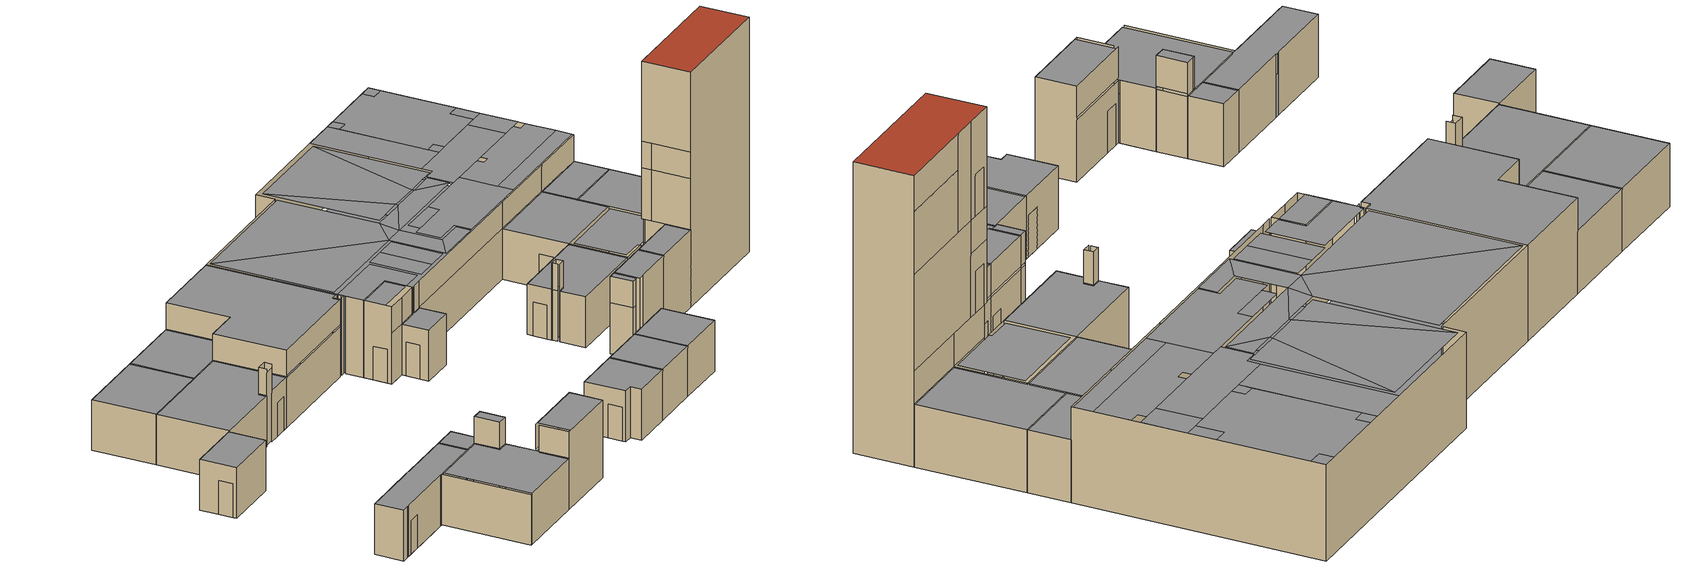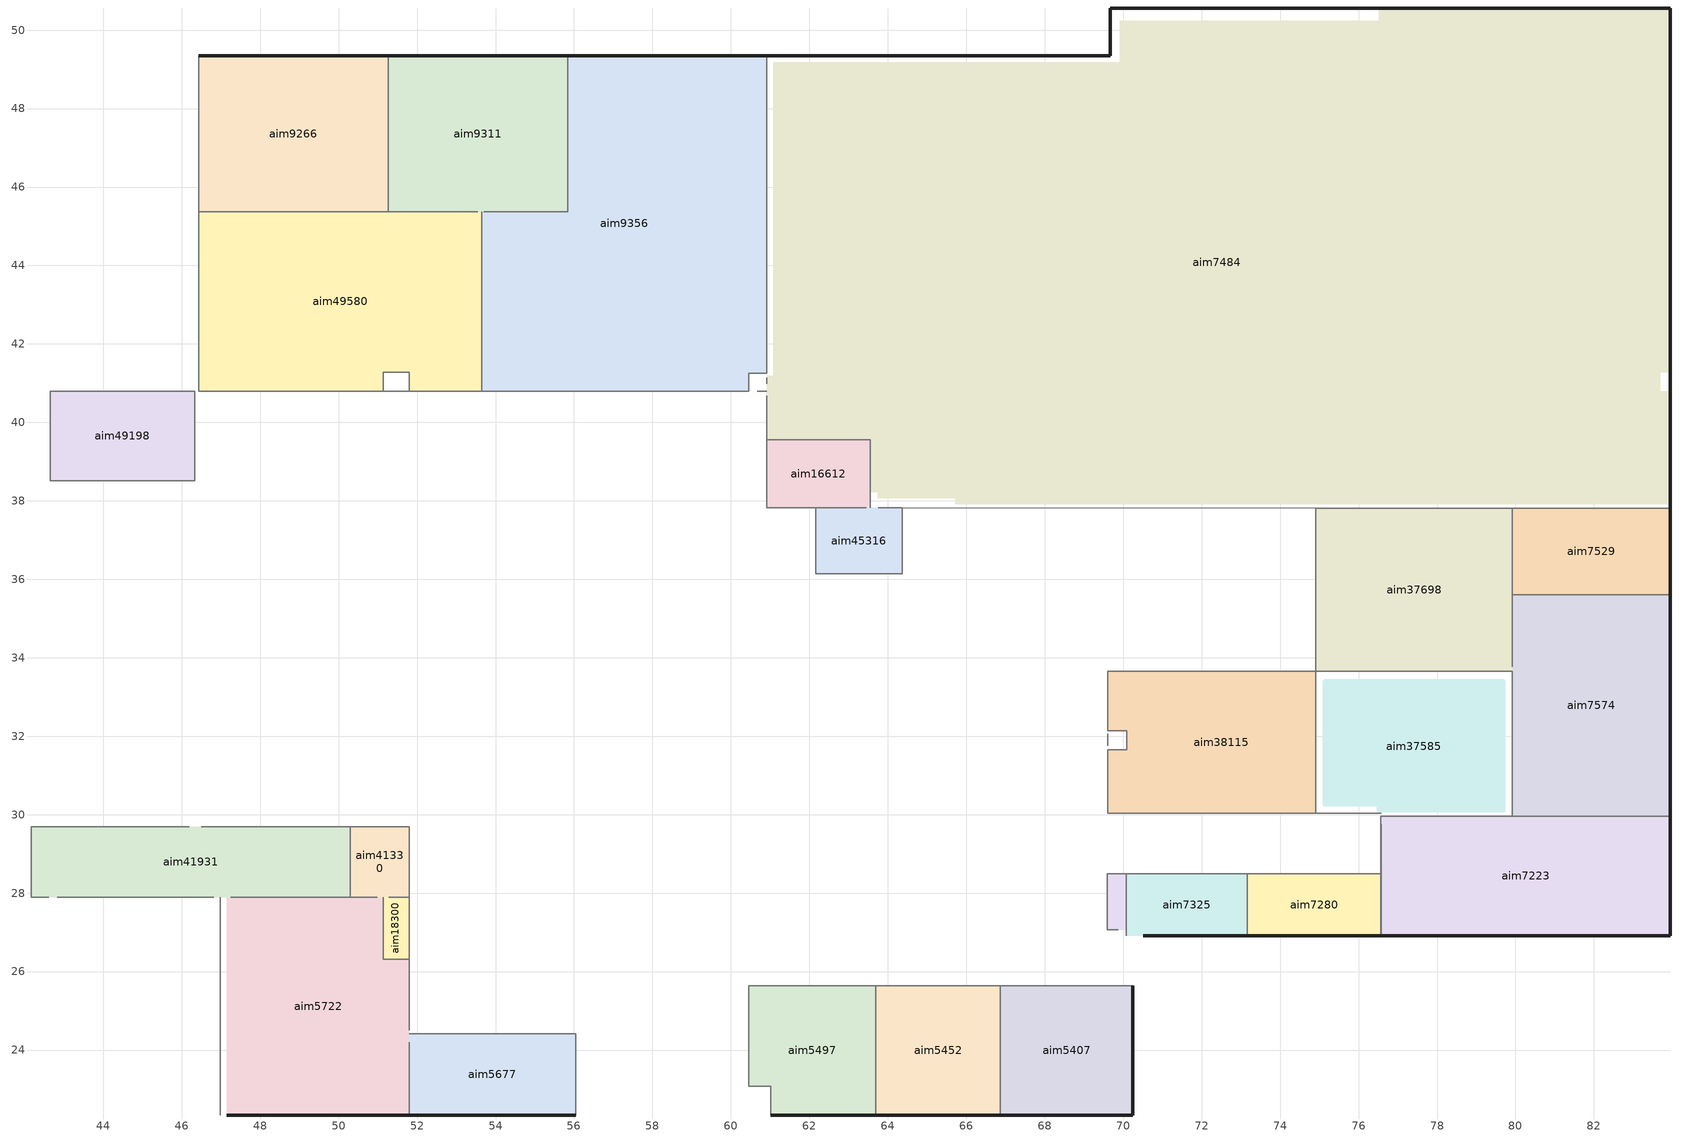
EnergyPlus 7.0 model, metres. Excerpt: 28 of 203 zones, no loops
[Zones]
aim5407
 floor to aim5934 (aim0068): 66.87,22.34 66.87,25.64 70.24,25.64 70.24,22.34 z147.68
 floor ground (aim0083): 66.87,22.34 66.87,25.64 70.24,25.64 70.24,22.34 z144.48
 wall outside (aim0014): 66.87,22.34 70.24,22.34 70.24,25.64 z144.48:147.68
 wall to aim0381 (construction-31): 67.99,25.64 67.07,25.64 z144.48:146.61; 66.87,25.64,144.48 66.87,25.64,147.68 70.24,25.64,147.68 70.24,25.64,144.48 67.99,25.64,144.48 67.99,25.64,146.61 67.07,25.64,146.61 67.07,25.64,144.48
 wall to aim5452 (construction-31): 66.87,25.64 66.87,22.34 z144.48:147.68
aim5452
 floor to aim5974 (aim0068): 63.7,22.34 63.7,25.64 66.87,25.64 66.87,22.34 z147.68
 floor ground (aim0083): 63.7,22.34 63.7,25.64 66.87,25.64 66.87,22.34 z144.48
 wall outside (aim0014): 63.7,22.34 66.87,22.34 z144.48:147.68
 wall to aim0381 (construction-31): 66.66,25.64 65.74,25.64 z144.48:146.61; 63.7,25.64,144.48 63.7,25.64,147.68 66.87,25.64,147.68 66.87,25.64,144.48 66.66,25.64,144.48 66.66,25.64,146.61 65.74,25.64,146.61 65.74,25.64,144.48
 wall to aim5497 (construction-31): 63.7,25.64 63.7,22.34 z144.48:147.68
aim5497
 floor to aim6014 (aim0068): 60.45,23.08 60.45,25.64 63.7,25.64 63.7,22.34 61.02,22.34 61.02,23.08 z147.68
 floor ground (aim0083): 60.45,23.08 60.45,25.64 63.7,25.64 63.7,22.34 61.02,22.34 61.02,23.08 z144.48
 wall outside (aim0014): 61.02,22.34 63.7,22.34 z144.48:147.68
 wall to aim0381 (construction-31): 63.48,25.64 62.57,25.64 / 60.45,24.17 60.45,23.25 z144.48:146.61; 60.45,23.08 61.02,23.08 61.02,22.34 z144.48:147.68; 60.45,25.64,144.48 60.45,25.64,147.68 63.7,25.64,147.68 63.7,25.64,144.48 63.48,25.64,144.48 63.48,25.64,146.61 62.57,25.64,146.61 62.57,25.64,144.48; 60.45,23.08,144.48 60.45,23.08,147.68 60.45,25.64,147.68 60.45,25.64,144.48 60.45,24.17,144.48 60.45,24.17,146.61 60.45,23.25,146.61 60.45,23.25,144.48
aim5677
 floor to aim0381 (construction-32): 52.01,22.34 52.01,24.41 56.04,24.41 56.04,22.34 z149.35
 floor ground (aim0083): 51.8,22.34 51.8,24.41 56.04,24.41 56.04,22.34 z144.48
 wall outside (aim0014): 51.8,22.34 56.04,22.34 z144.48:149.35
 wall to aim0381 (construction-31): 56.04,22.34 56.04,24.41 z144.48:149.35; 52.92,24.41 52.01,24.41 z144.48:146.61; 56.04,24.41 51.8,24.41 z147.78:149.35; 51.8,24.41,147.63 56.04,24.41,147.63 56.04,24.41,144.48 52.92,24.41,144.48 52.92,24.41,146.61 52.01,24.41,146.61 52.01,24.41,144.48 51.8,24.41,144.48
 wall to aim5722 (construction-31): 51.8,24.2 51.8,22.34 z144.48:147.68
 wall to aim6054 (construction-31): 51.8,24.2 51.8,22.34 z147.68:149.35
aim5722
 floor to aim6054 (aim0068): 47.15,22.34 47.15,27.89 51.14,27.89 51.14,26.32 51.8,26.32 51.8,22.34 z147.68
 floor ground (aim0083): 47.15,22.34 47.15,27.89 51.14,27.89 51.14,26.32 51.8,26.32 51.8,22.34 z144.48
 wall outside (aim0014): 47.15,22.34 51.8,22.34 z144.48:147.68
 wall to aim0381 (construction-31): 51.8,24.51 51.8,26.32 z144.48:147.68
 wall to aim41330 (construction-31): 50.98,27.89 50.3,27.89 z144.48:147.68
 wall to aim41931 (construction-31): 50.15,27.89 49.23,27.89 z144.48:146.61; 47.25,27.89,144.48 47.25,27.89,147.68 50.3,27.89,147.68 50.3,27.89,144.48 50.15,27.89,144.48 50.15,27.89,146.61 49.23,27.89,146.61 49.23,27.89,144.48
 wall to aim18300 (construction-31): 51.8,26.32 51.14,26.32 51.14,27.89 z144.48:147.68
 wall to aim5767 (construction-31): 46.98,27.89 46.98,22.34 z144.48:147.68
aim7223
 floor ground (aim0083): 76.57,26.92 76.57,29.96 83.94,29.96 83.94,26.92 z144.48
 wall outside (aim0014): 76.56,26.92,149.35 76.57,26.92,149.35 76.57,26.92,144.48 83.94,26.92,144.48 83.94,26.92,159.26 76.56,26.92,159.26 76.56,26.92,154.23; 83.94,26.92,144.48 83.94,29.96,144.48 83.94,29.96,149.35 83.94,29.96,154.23 83.94,29.96,159.26 83.94,26.92,159.26
 wall to aim8025 (construction-31): 83.94,29.96 78.16,29.96 z149.35:154.23
 wall to aim0381 (construction-31): 77.73,29.96 76.82,29.96 z149.35:151.49; 78.16,29.96 76.56,29.96 76.56,29.36 z152.55:154.23; 76.56,29.96 76.56,29.36 z149.35:152.55; 77.73,29.96 76.82,29.96 z154.23:156.36; 76.56,29.96 76.56,26.92 z154.23:159.26; 76.57,29.71 76.57,28.8 z144.48:146.61; 76.57,29.76 76.57,28.49 z147.68:149.35; 76.56,29.96,149.35 76.56,29.96,152.55 78.16,29.96,152.55 78.16,29.96,149.35 77.73,29.96,149.35 77.73,29.96,151.49 76.82,29.96,151.49 76.82,29.96,149.35; 76.56,29.96,154.23 76.56,29.96,159.26 78.16,29.96,159.26 78.16,29.96,154.23 77.73,29.96,154.23 77.73,29.96,156.36 76.82,29.96,156.36 76.82,29.96,154.23; 76.57,28.49,144.48 76.57,28.49,147.68 76.57,29.76,147.68 76.57,29.76,144.48 76.57,29.71,144.48 76.57,29.71,146.61 76.57,28.8,146.61 76.57,28.8,144.48
 wall to aim6214 (construction-31): 76.56,29.36 76.56,26.92 z149.35:152.55; 76.56,29.36 76.56,26.92 z152.55:154.23
 wall to aim8357 (construction-31): 83.94,29.96 79.45,29.96 z154.23:157.43
 wall to aim28288 (construction-31): 79.45,29.96 78.16,29.96 z154.23:159.26
 wall to aim8482 (construction-31): 83.94,29.96 79.45,29.96 z157.43:159.26
 wall to aim7280 (construction-31): 76.57,28.49 76.57,26.92 z144.48:149.35
 wall to aim7574 (construction-31): 83.94,29.96 79.92,29.96 z144.48:147.68
 wall to aim37585 (construction-31): 79.92,29.96 76.82,29.96 z144.48:147.68
 wall to aim7705 (construction-31): 83.94,29.96 79.92,29.96 z147.68:149.35
 wall to aim17373 (construction-31): 79.92,29.96 76.82,29.96 z147.68:149.35
 roof outside (aim0073): 76.56,29.96 76.56,26.92 83.94,26.92 83.94,29.96 z159.26
aim7280
 floor to aim6214 (construction-32): 73.16,26.92 73.16,28.49 76.57,28.49 76.57,26.92 z149.35
 floor ground (aim0083): 73.16,26.92 73.16,28.49 76.57,28.49 76.57,26.92 z144.48
 wall outside (aim0014): 73.16,26.92 76.57,26.92 z144.48:149.35
 wall to aim0381 (construction-31): 74.29,28.49 73.37,28.49 z144.48:146.61; 76.57,28.49 73.16,28.49 z147.78:149.35; 73.16,28.49,147.63 76.57,28.49,147.63 76.57,28.49,144.48 74.29,28.49,144.48 74.29,28.49,146.61 73.37,28.49,146.61 73.37,28.49,144.48 73.16,28.49,144.48
 wall to aim7325 (construction-31): 73.16,28.49 73.16,26.92 z144.48:149.35
aim7325
 floor to aim6214 (construction-32): 70.08,26.92 70.08,28.49 73.16,28.49 73.16,26.92 z149.35
 floor ground (aim0083): 70.08,26.92 70.08,28.49 73.16,28.49 73.16,26.92 z144.48
 wall outside (aim0014): 70.52,26.92 73.16,26.92 z144.48:149.35
 wall to aim0381 (construction-31): 72.95,28.49 72.04,28.49 z144.48:146.61; 73.16,28.49 70.08,28.49 z147.78:149.35; 70.08,28.49,147.63 73.16,28.49,147.63 73.16,28.49,144.48 72.95,28.49,144.48 72.95,28.49,146.61 72.04,28.49,146.61 72.04,28.49,144.48 70.08,28.49,144.48
 wall to aim18259 (construction-31): 70.08,28.49 70.08,26.92 z144.48:149.35
aim7484
 floor to aim7745 (construction-32): 83.12,50.56 83.94,50.56 83.94,49.79 83.12,49.79 z149.35
 floor to aim7785 (construction-32): 78.75,44.32 78.75,49.79 79.43,49.79 79.43,50.56 83.12,50.56 83.12,49.79 83.94,49.79 83.94,45.09 83.12,45.09 83.12,43.63 79.43,43.63 79.43,44.32 z149.35
 floor to aim8718 (construction-32): 78.75,49.79 78.75,50.56 79.43,50.56 79.43,49.79 z149.35
 floor to aim8678 (construction-32): 76.51,43.63 76.51,50.56 78.75,50.56 78.75,43.63 z149.35
 floor to aim0381 (construction-32): 74.02,43.01 76.31,50.24 76.31,43.01 75.39,43.01 z149.35; 69.91,50.24 76.31,50.24 74.02,43.01 72.04,43.01 z149.35; 74.02,42.86 74.02,43.01 75.39,43.01 75.39,42.86 z149.35; 74.02,42.86 75.39,42.86 75.7,42.86 75.7,41.49 z149.35; 69.38,41.49 72.04,42.86 74.02,42.86 75.7,41.49 z149.35; 68.01,37.91 69.38,38.82 71.13,38.82 71.13,37.91 z149.35; 70.67,42.86 70.67,43.01 72.04,43.01 72.04,42.86 z149.35; 69.91,43.01 69.91,50.24 72.04,43.01 70.67,43.01 z149.35; 61.08,49.18 69.61,49.18 69.61,42.86 68.01,41.49 z149.35; 69.38,41.49 69.61,42.86 70.67,42.86 72.04,42.86 z149.35; 68.01,37.91 68.01,41.49 69.38,41.49 69.38,38.82 z149.35; 68.01,41.49 69.61,42.86 69.38,41.49 z149.35; 61.08,41.49 61.08,49.18 68.01,41.49 z149.35
 floor to aim7825 (construction-32): 83.12,43.63 83.12,45.09 83.94,45.09 83.94,43.63 z149.35
 floor to aim15771 (construction-32): 78.75,43.63 78.75,44.32 79.43,44.32 79.43,43.63 z149.35
 floor to aim7865 (construction-32): 82.41,41.28 82.41,43.63 83.94,43.63 83.94,41.28 z149.35
 floor to aim15850 (construction-32): 75.8,41.28 75.8,42.93 76.51,42.93 76.51,43.63 82.41,43.63 82.41,41.28 z149.35
 floor to aim7945 (construction-32): 76.51,38.92 76.51,41.28 78.75,41.28 78.75,40.82 79.23,40.82 79.23,41.28 83.32,41.28 83.32,40.8 83.94,40.8 83.94,38.92 z149.35
 floor to aim15953 (construction-32): 69.55,39.01 69.55,40.54 72.57,40.54 72.57,41.28 76.51,41.28 76.51,37.91 71.2,37.91 71.2,39.01 z149.35
 floor to aim16006 (construction-32): 70.08,40.54 70.08,41.28 72.57,41.28 72.57,40.54 z149.35
 floor to aim16047 (construction-32): 66.5,38.07 66.5,41.28 67.9,41.28 67.9,38.07 z149.35
 floor to aim16088 (construction-32): 65.16,38.07 65.16,41.28 66.5,41.28 66.5,38.07 z149.35
 floor to aim16129 (construction-32): 60.92,39.56 60.92,41.18 64.96,41.18 64.96,38.22 63.55,38.22 63.55,39.56 z149.35
 floor to aim7985 (construction-32): 76.51,37.91 76.51,38.92 83.94,38.92 83.94,37.91 z149.35
 floor ground (aim0083): 61.08,39.74 61.08,49.18 69.91,49.18 69.91,50.24 83.7,50.24 83.7,37.91 65.72,37.91 65.72,38.06 63.74,38.06 63.74,39.74 z144.48
 wall outside (aim0014): 83.94,37.81 83.94,50.56 69.67,50.56 69.67,49.34 60.92,49.34 z144.48:149.35
 wall to aim0381 (construction-31): 60.92,40.68 60.92,39.56 z144.48:149.35; 64.36,37.82 74.91,37.81 z144.48:147.68; 64.36,37.82 74.91,37.81 79.92,37.81 z147.68:149.35
 wall to aim45914 (construction-31): 60.92,41.14 60.92,40.98 z144.48:149.35
 wall to aim9356 (construction-31): 60.92,49.34 60.92,41.25 z144.48:149.35
 wall to aim7529 (construction-31): 79.92,37.81 83.94,37.81 z144.48:147.68
 wall to aim37698 (construction-31): 74.91,37.81 79.92,37.81 z144.48:147.68
 wall to aim45316 (construction-31): 63.75,37.82 64.36,37.82 z144.48:147.68
 wall to aim7665 (construction-31): 79.92,37.81 83.94,37.81 z147.68:149.35
 wall to aim16887 (construction-31): 63.75,37.82 64.36,37.82 z147.68:149.35
 wall to aim16612 (construction-31): 60.92,39.56 63.55,39.56 z144.48:149.35; 63.55,38.99 63.55,38.07 z144.48:146.61; 63.55,37.82,149.35 63.55,39.56,149.35 63.55,39.56,144.48 63.55,38.99,144.48 63.55,38.99,146.61 63.55,38.07,146.61 63.55,38.07,144.48 63.55,37.82,144.48
aim7529
 floor to aim7665 (aim0068): 79.92,35.61 79.92,37.81 83.94,37.81 83.94,35.61 z147.68
 floor ground (aim0083): 79.92,35.61 79.92,37.81 83.94,37.81 83.94,35.61 z144.48
 wall outside (aim0014): 83.94,35.61 83.94,37.81 z144.48:147.68
 wall to aim37698 (construction-31): 79.92,36.72 79.92,35.81 z144.48:146.61; 79.92,35.61,147.68 79.92,37.81,147.68 79.92,37.81,144.48 79.92,36.72,144.48 79.92,36.72,146.61 79.92,35.81,146.61 79.92,35.81,144.48 79.92,35.61,144.48
 wall to aim7574 (construction-31): 79.92,35.61 83.94,35.61 z144.48:147.68
aim7574
 floor to aim7705 (aim0068): 79.92,29.96 79.92,35.61 83.94,35.61 83.94,29.96 z147.68
 floor ground (aim0083): 79.92,29.96 79.92,35.61 83.94,35.61 83.94,29.96 z144.48
 wall outside (aim0014): 83.94,29.96 83.94,35.61 z144.48:147.68
 wall to aim37585 (construction-31): 79.92,31.22 79.92,30.31 z144.48:146.61; 79.92,29.96,147.68 79.92,33.66,147.68 79.92,33.66,144.48 79.92,31.22,144.48 79.92,31.22,146.61 79.92,30.31,146.61 79.92,30.31,144.48 79.92,29.96,144.48
 wall to aim37698 (construction-31): 79.92,35.61 79.92,33.77 z144.48:147.68
aim9266
 floor to aim9478 (aim0068): 46.43,45.37 46.43,49.34 51.26,49.34 51.26,45.37 z147.68
 floor ground (aim0083): 46.43,45.37 46.43,49.34 51.26,49.34 51.26,45.37 z144.48
 wall outside (aim0014): 51.26,49.34 46.43,49.34 z144.48:147.68
 wall to aim9221 (construction-31): 46.43,49.34 46.43,45.37 z144.48:147.68
 wall to aim49580 (construction-31): 50.08,45.37 51,45.37 z144.48:146.61; 50.08,45.37,144.48 50.08,45.37,146.61 51,45.37,146.61 51,45.37,144.48 51.26,45.37,144.48 51.26,45.37,147.68 46.43,45.37,147.68 46.43,45.37,144.48
 wall to aim9311 (construction-31): 51.26,45.37 51.26,49.34 z144.48:147.68
aim9311
 floor to aim9518 (aim0068): 51.26,45.37 51.26,49.34 55.83,49.34 55.83,45.37 z147.68
 floor ground (aim0083): 51.26,45.37 51.26,49.34 55.83,49.34 55.83,45.37 z144.48
 wall outside (aim0014): 55.83,49.34 51.26,49.34 z144.48:147.68
 wall to aim9356 (construction-31): 53.7,45.37 55.83,45.37 55.83,49.34 z144.48:147.68
 wall to aim49580 (construction-31): 51.53,45.37 52.44,45.37 z144.48:146.61; 51.53,45.37,144.48 51.53,45.37,146.61 52.44,45.37,146.61 52.44,45.37,144.48 53.55,45.37,144.48 53.55,45.37,147.68 51.26,45.37,147.68 51.26,45.37,144.48
aim9356
 floor to aim0381 (construction-32): 53.65,40.8 53.65,45.37 55.83,45.37 55.83,49.34 60.92,49.34 60.92,41.25 60.46,41.25 60.46,40.8 z149.35
 floor ground (aim0083): 53.65,40.8 53.65,45.37 55.83,45.37 55.83,49.34 60.92,49.34 60.92,41.25 60.46,41.25 60.46,40.8 z144.48
 wall outside (aim0014): 60.92,49.34 55.83,49.34 z144.48:149.35
 wall to aim0381 (construction-31): 53.65,40.8 60.46,40.8 z144.48:147.63; 53.65,40.8 60.46,40.8 z147.78:149.35
 wall to aim9518 (construction-31): 55.83,49.34 55.83,45.37 53.7,45.37 z147.68:149.35
 wall to aim45914 (construction-31): 60.46,40.8 60.46,41.25 60.92,41.25 z144.48:149.35
 wall to aim49580 (construction-31): 53.65,44.45 53.65,43.54 z144.48:146.61; 53.65,40.8,144.48 53.65,40.8,147.68 53.65,45.37,147.68 53.65,45.37,144.48 53.65,44.45,144.48 53.65,44.45,146.61 53.65,43.54,146.61 53.65,43.54,144.48
 wall to aim15680 (construction-31): 53.65,45.37 53.65,40.8 z147.68:149.35
aim16612
 floor to aim16129 (construction-32): 60.92,38.22 60.92,39.56 63.55,39.56 63.55,38.22 z149.35
 floor ground (aim0083): 60.92,37.83 60.92,39.56 63.55,39.56 63.55,37.82 z144.48
 wall to aim0381 (construction-31): 60.92,38.99 60.92,38.07 z144.48:146.61; 60.92,37.83 62.16,37.82 z144.48:147.68; 60.92,37.83 62.16,37.82 z147.68:149.35; 60.92,37.83,149.35 60.92,39.56,149.35 60.92,39.56,144.48 60.92,38.99,144.48 60.92,38.99,146.61 60.92,38.07,146.61 60.92,38.07,144.48 60.92,37.83,144.48
 wall to aim45316 (construction-31): 62.16,37.82 63.45,37.82 z144.48:147.68
 wall to aim16887 (construction-31): 62.16,37.82 63.45,37.82 z147.68:149.35
aim18259
 floor to aim6214 (construction-32): 69.59,27.07 69.59,28.49 70.08,28.49 70.08,27.07 z149.35
 floor ground (aim0083): 69.59,27.07 69.59,28.49 70.08,28.49 70.08,27.07 z144.48
 wall to aim0381 (construction-31): 70.08,28.49 69.59,28.49 z144.48:147.63; 70.08,28.49 69.59,28.49 z147.78:149.35; 69.59,28.49 69.59,27.07 69.87,27.07 z144.48:147.68; 69.59,28.49 69.59,27.07 69.87,27.07 z147.68:149.35
aim18300
 floor to aim0381 (construction-32): 51.14,26.32 51.14,27.89 51.8,27.89 51.8,26.32 z149.35
 floor ground (aim0083): 51.14,26.32 51.14,27.89 51.8,27.89 51.8,26.32 z144.48
 wall to aim0381 (construction-31): 51.8,26.32 51.8,27.89 z144.48:147.63; 51.8,26.32 51.8,27.89 z147.78:149.35
 wall to aim41330 (construction-31): 51.8,27.89 51.28,27.89 z144.48:147.68
 wall to aim17930 (construction-31): 51.8,27.89 51.28,27.89 z147.68:149.35
 wall to aim6054 (construction-31): 51.14,27.89 51.14,26.32 51.8,26.32 z147.68:149.35
aim37585
 floor to aim17373 (aim0068): 75.12,30.21 75.12,33.45 79.71,33.45 79.71,30.06 76.48,30.06 76.48,30.21 z147.68
 floor ground (aim0083): 75.09,30.22 75.09,33.42 79.74,33.42 79.74,30.07 76.46,30.07 76.46,30.22 z144.48
 wall to aim37698 (construction-31): 79.92,33.66 74.91,33.66 z144.48:147.68
 wall to aim38115 (construction-31): 74.91,33.66 74.91,30.04 z144.48:147.68
 wall to aim0381 (construction-31): 75.13,30.04 76.04,30.03 z144.48:146.61; 74.91,30.04,144.48 75.13,30.04,144.48 75.13,30.04,146.61 76.04,30.03,146.61 76.04,30.03,144.48 76.57,30.03,144.48 76.57,30.03,147.68 74.91,30.04,147.68
aim37698
 floor to aim0381 (aim0068): 74.91,33.66 74.91,37.81 79.92,37.81 79.92,33.66 z147.68
 floor ground (aim0083): 74.91,33.66 74.91,37.81 79.92,37.81 79.92,33.66 z144.48
 wall to aim0381 (construction-31): 74.91,35.54 74.91,34.62 z144.48:146.61; 74.91,33.66,147.68 74.91,37.81,147.68 74.91,37.81,144.48 74.91,35.54,144.48 74.91,35.54,146.61 74.91,34.62,146.61 74.91,34.62,144.48 74.91,33.66,144.48
aim38115
 floor to aim17496 (aim0068): 69.6,30.04 69.6,31.65 70.08,31.65 70.08,32.14 69.6,32.14 69.6,33.66 74.91,33.66 74.91,30.04 z147.68
 floor ground (aim0083): 69.6,30.04 69.6,31.65 70.08,31.65 70.08,32.14 69.6,32.14 69.6,33.66 74.91,33.66 74.91,30.04 z144.48
 wall to aim0381 (construction-31): 69.6,31.65 69.6,30.04 74.91,30.04 / 74.91,33.66 69.6,33.66 z144.48:147.68; 69.6,33.34 69.6,32.42 z144.48:146.61; 69.6,32.14,144.48 69.6,32.14,147.68 69.6,33.66,147.68 69.6,33.66,144.48 69.6,33.34,144.48 69.6,33.34,146.61 69.6,32.42,146.61 69.6,32.42,144.48
 wall to aim38716 (construction-31): 69.6,32.14 70.08,32.14 70.08,31.65 69.6,31.65 z144.48:147.68
aim38716
 wall to aim0381 (construction-31): 69.6,32.06 69.6,31.76 z144.48:147.68; 69.6,32.06 69.6,31.76 z147.68:149.35
 wall to aim17496 (construction-31): 69.6,31.65 70.08,31.65 70.08,32.14 69.6,32.14 z147.68:149.35
aim41330
 floor to aim17930 (aim0068): 50.3,27.89 50.3,29.7 51.8,29.7 51.8,27.89 z147.68
 floor ground (aim0083): 50.3,27.89 50.3,29.7 51.8,29.7 51.8,27.89 z144.48
 wall to aim0381 (construction-31): 51.8,27.89 51.8,29.7 50.3,29.7 z144.48:147.68
 wall to aim41931 (construction-31): 50.3,29.48 50.3,28.57 z144.48:146.61; 50.3,27.89,144.48 50.3,27.89,147.68 50.3,29.7,147.68 50.3,29.7,144.48 50.3,29.48,144.48 50.3,29.48,146.61 50.3,28.57,146.61 50.3,28.57,144.48
aim41931
 floor to aim17971 (aim0068): 42.17,27.89 42.17,29.7 50.3,29.7 50.3,27.89 z147.68
 floor ground (aim0083): 42.17,27.89 42.17,29.7 50.3,29.7 50.3,27.89 z144.48
 wall to aim15365 (construction-31): 46.19,29.7 42.17,29.7 z144.48:147.68
 wall to aim0381 (construction-31): 50.3,29.7 46.49,29.7 z144.48:147.68
 wall to aim41885 (construction-31): 42.17,29.7 42.17,27.89 z144.48:147.68
 wall to aim5767 (construction-31): 43.05,27.89 43.96,27.89 z144.48:146.61; 43.05,27.89,144.48 43.05,27.89,146.61 43.96,27.89,146.61 43.96,27.89,144.48 46.82,27.89,144.48 46.82,27.89,147.68 42.83,27.89,147.68 42.83,27.89,144.48
 wall to aim18441 (construction-31): 42.17,27.89 42.61,27.89 z144.48:147.68
aim45316
 floor to aim16887 (aim0068): 62.16,36.14 62.16,37.82 64.36,37.82 64.36,36.14 z147.68
 floor ground (aim0083): 62.16,36.14 62.16,37.82 64.36,37.82 64.36,36.14 z144.48
 wall to aim0381 (construction-31): 62.16,37.57 62.16,36.66 z144.48:146.61; 62.16,36.14 64.36,36.14 64.36,37.82 z144.48:147.68; 62.16,36.14,147.68 62.16,37.82,147.68 62.16,37.82,144.48 62.16,37.57,144.48 62.16,37.57,146.61 62.16,36.66,146.61 62.16,36.66,144.48 62.16,36.14,144.48
aim45914
 wall to aim0381 (construction-31): 60.67,40.8 60.92,40.8 z144.48:149.35
aim49198
 floor to aim16524 (aim0068): 42.65,38.51 42.65,40.8 46.33,40.8 46.33,38.51 z147.68
 floor ground (aim0083): 42.65,38.51 42.65,40.8 46.33,40.8 46.33,38.51 z144.48
 wall to aim0381 (construction-31): 42.65,38.51 46.33,38.51 46.33,40.8 z144.48:147.68
 wall to aim9221 (construction-31): 42.65,39.64 42.65,38.73 z144.48:146.61; 46.33,40.8 42.65,40.8 z144.48:147.68; 42.65,38.51,144.48 42.65,38.51,147.68 42.65,40.8,147.68 42.65,40.8,144.48 42.65,39.64,144.48 42.65,39.64,146.61 42.65,38.73,146.61 42.65,38.73,144.48
aim49580
 floor to aim15680 (aim0068): 46.43,40.8 46.43,45.37 53.65,45.37 53.65,40.8 51.8,40.8 51.8,41.28 51.13,41.28 51.13,40.8 z147.68
 floor ground (aim0083): 46.43,40.8 46.43,45.37 53.65,45.37 53.65,40.8 51.8,40.8 51.8,41.28 51.13,41.28 51.13,40.8 z144.48
 wall to aim0381 (construction-31): 46.43,40.8 51.13,40.8 z144.48:147.68; 52.47,40.8 53.39,40.8 z144.48:146.61; 51.8,40.8,144.48 52.47,40.8,144.48 52.47,40.8,146.61 53.39,40.8,146.61 53.39,40.8,144.48 53.65,40.8,144.48 53.65,40.8,147.68 51.8,40.8,147.68
 wall to aim9221 (construction-31): 46.43,45.37 46.43,40.8 z144.48:147.68
 wall to aim49731 (construction-31): 51.13,40.8 51.13,41.28 51.8,41.28 51.8,40.8 z144.48:147.68
aim49731
 wall to aim0381 (construction-31): 51.13,40.8 51.8,40.8 z144.55:149.13
 wall to aim15680 (construction-31): 51.8,40.8 51.8,41.28 51.13,41.28 51.13,40.8 z147.68:149.35
[Site:Location]
Waltham  MA United States: Latitude {deg}=42.408; Longitude {deg}=-71.2527; Time Zone {hr}=-5.93773; Elevation {m}=45
[Site:GroundTemperature:BuildingSurface]
18.89, 18.92, 19.02, 19.12, 19.21, 19.23, 19.07, 19.32, 19.09, 19.21, 19.13, 18.96
[SizingPeriod:DesignDay] Day of Month=21; Humidity Indicating Type=Wet-Bulb
Name | Maximum Dry-Bulb Temperature {C} | Wet-Bulb at Max {C} | Barometric Pressure {Pa} | Wind Speed {m/s} | Wind Direction {deg} | Month | Day Type | Daily Dry-Bulb Temperature Range {deltaC} | Barometric Pressure {Pa}}
GBS_04R20_265135 Winter | -13.7 | -13.7 | 99400 | 7.5 | 320 | 1 | WinterDesignDay
GBS_04R20_265135 Summer | 30.7 | 21.9 |  | 0 | 0 | 7 | SummerDesignDay | 8.5 | 99800
[BUILDING]
Project Name: Building Azimuth=0; Building Terrain=Suburbs; Loads Convergence Tolerance=4E-02; Temperature Convergence Tolerance=4E-01; Solar Distribution=MinimalShadowing; Max Number of Warmup Days=25; Minimum Number of Warmup Days=6
[MATERIAL]
aim0017: Rough, 0.2032, 0.53, 1280, 840, 0.9, 0.75, 0.75
aim0076: Rough, 0.1016, 0.89, 1920, 790, 0.9, 0.75, 0.75
aim0086: Rough, 0.0127, 0.06, 288, 1380, 0.9, 0.75, 0.75
aim0092: Rough, 0.2, 1.9, 2300, 840, 0.9, 0.75, 0.75
mat-353: Smooth, 0.01588, 0.160266, 800.923, 837.36, 0.9, 0.75, 0.75
mat-264: Smooth, 0.10159, 1.3112, 2242.58, 837.36, 0.9, 0.75, 0.75
[MATERIAL:AirGap]
mat-464: 0.109188
[CONSTRUCTION]
aim0014: aim0017, aim0017
aim0068: aim0017
aim0073: aim0076
aim0083: aim0086, aim0092
construction-31: mat-353, mat-464, mat-353
construction-32: mat-264
[ZONE]
aim5407: 0, 0, 0, 0, 1, 1, 2.84791, 31.63116, 11.10678
aim5452: 0, 0, 0, 0, 1, 1, 2.85784, 29.9164, 10.4682
aim5497: 0, 0, 0, 0, 1, 1, 2.83833, 29.17702, 10.27963
aim5677: 0, 0, 0, 0, 1, 1, 4.13477, 36.27212, 8.77246
aim5722: 0, 0, 0, 0, 1, 1, 2.95081, 73.12782, 24.78231
aim7223: 0, 0, 0, 0, 1, 1, 9.30013, 293.135, 31.51948
aim7280: 0, 0, 0, 0, 1, 1, 4.04025, 21.73652, 5.38
aim7325: 0, 0, 0, 0, 1, 1, 4.0384, 19.57614, 4.8475
aim7484: 0, 0, 0, 0, 1, 1, 4.78954, 1266.22, 264.372
aim7529: 0, 0, 0, 0, 1, 1, 2.78766, 24.65661, 8.84492
aim7574: 0, 0, 0, 0, 1, 1, 2.94127, 66.65326, 22.6614
aim9266: 0, 0, 0, 0, 1, 1, 2.92275, 56.09305, 19.19189
aim9311: 0, 0, 0, 0, 1, 1, 2.93086, 53.27, 18.17558
aim9356: 0, 0, 0, 0, 1, 1, 4.51021, 239.997, 53.21196
aim16612: 0, 0, 0, 0, 1, 1, 4.03324, 18.45486, 4.57569
aim18259: 0, 0, 0, 0, 1, 1, 2.9272, 2.02691, 0.69244
aim18300: 0, 0, 0, 0, 1, 1, 3.58667, 3.766, 1.05
aim37585: 0, 0, 0, 0, 1, 1, 3.33427, 51.19024, 15.35278
aim37698: 0, 0, 0, 0, 1, 1, 2.91422, 60.65977, 20.81507
aim38115: 0, 0, 0, 0, 1, 1, 2.90193, 55.12079, 18.99454
aim38716: 0, 0, 0, 0, 1, 1, 524.742, 0.48801, 0.00093
aim41330: 0, 0, 0, 0, 1, 1, 2.62126, 7.11418, 2.71403
aim41931: 0, 0, 0, 0, 1, 1, 2.82633, 41.42848, 14.65804
aim45316: 0, 0, 0, 0, 1, 1, 2.6258, 9.7341, 3.7071
aim45914: 0, 0, 0, 0, 1, 1, 377.172, 0.35077, 0.00093
aim49198: 0, 0, 0, 0, 1, 1, 2.84197, 23.87068, 8.39935
aim49580: 0, 0, 0, 0, 1, 1, 2.9288, 95.68238, 32.66946
aim49731: 0, 0, 0, 0, 1, 1, 736.226, 0.68469, 0.00093
[PEOPLE]
people-aim5407: aim5407, aim0136, People, 1.11068, 0.5, 0.555556, aim5407-peep-activ-level
people-aim5452: aim5452, aim0136, People, 1.04681, 0.5, 0.555556, aim5452-peep-activ-level
people-aim5497: aim5497, aim0136, People, 1.02797, 0.5, 0.555556, aim5497-peep-activ-level
people-aim5677: aim5677, aim0136, People, 0.877246, 0.5, 0.555556, aim5677-peep-activ-level
people-aim5722: aim5722, aim0136, People, 2.47822, 0.5, 0.555556, aim5722-peep-activ-level
people-aim7223: aim7223, aim0136, People, 2.24516, 0.5, 0.555556, aim7223-peep-activ-level
people-aim7280: aim7280, aim0136, People, 0.538002, 0.5, 0.555556, aim7280-peep-activ-level
people-aim7325: aim7325, peopleSched-19, People, 0.484747, 0.5, 0.555556, aim7325-peep-activ-level
people-aim7484: aim7484, aim0136, People, 26.4372, 0.5, 0.555556, aim7484-peep-activ-level
people-aim7529: aim7529, aim0136, People, 0.884489, 0.5, 0.555556, aim7529-peep-activ-level
people-aim7574: aim7574, aim0136, People, 2.26613, 0.5, 0.555556, aim7574-peep-activ-level
people-aim9266: aim9266, aim0136, People, 1.91918, 0.5, 0.555556, aim9266-peep-activ-level
people-aim9311: aim9311, aim0136, People, 1.81755, 0.5, 0.555556, aim9311-peep-activ-level
people-aim9356: aim9356, aim0136, People, 5.3212, 0.5, 0.555556, aim9356-peep-activ-level
people-aim16612: aim16612, peopleSched-19, People, 0.45757, 0.5, 0.555556, aim16612-peep-activ-level
people-aim18259: aim18259, peopleSched-19, People, 0.0692454, 0.5, 0.555556, aim18259-peep-activ-level
people-aim18300: aim18300, peopleSched-19, People, 0.105, 0.5, 0.555556, aim18300-peep-activ-level
people-aim37585: aim37585, aim0136, People, 1.53529, 0.5, 0.555556, aim37585-peep-activ-level
people-aim37698: aim37698, aim0136, People, 2.0815, 0.5, 0.555556, aim37698-peep-activ-level
people-aim38115: aim38115, aim0136, People, 1.89946, 0.5, 0.555556, aim38115-peep-activ-level
people-aim38716: aim38716, peopleSched-19, People, 0, 0.5, 0.555556, aim38716-peep-activ-level
people-aim41330: aim41330, peopleSched-19, People, 0.271402, 0.5, 0.555556, aim41330-peep-activ-level
people-aim41931: aim41931, aim0136, People, 1.4658, 0.5, 0.555556, aim41931-peep-activ-level
people-aim45316: aim45316, aim0136, People, 0.370711, 0.5, 0.555556, aim45316-peep-activ-level
people-aim45914: aim45914, peopleSched-19, People, 0, 0.5, 0.555556, aim45914-peep-activ-level
people-aim49198: aim49198, aim0136, People, 0.839939, 0.5, 0.555556, aim49198-peep-activ-level
people-aim49580: aim49580, aim0136, People, 3.26694, 0.5, 0.555556, aim49580-peep-activ-level
people-aim49731: aim49731, peopleSched-19, People, 0, 0.5, 0.555556, aim49731-peep-activ-level
[LIGHTS] Design Level Calculation Method=LightingLevel; Return Air Fraction=0; Fraction Radiant=0.35; Fraction Visible=0.25; Fraction Replaceable.=0; LightEndUseKey=GeneralLights
Name | Zone | Schedule | Design Level
lights-aim5407 | aim5407 | aim0130 | 155.418
lights-aim5452 | aim5452 | aim0130 | 146.482
lights-aim5497 | aim5497 | aim0130 | 143.844
lights-aim5677 | aim5677 | aim0130 | 122.754
lights-aim5722 | aim5722 | aim0130 | 346.781
lights-aim7223 | aim7223 | aim0130 | 441.055
lights-aim7280 | aim7280 | aim0130 | 75.2828
lights-aim7325 | aim7325 | LightSched-6 | 61.75715
lights-aim7484 | aim7484 | aim0130 | 3699.37
lights-aim7529 | aim7529 | aim0130 | 123.768
lights-aim7574 | aim7574 | aim0130 | 317.103
lights-aim9266 | aim9266 | aim0130 | 268.554
lights-aim9311 | aim9311 | aim0130 | 254.332
lights-aim9356 | aim9356 | aim0130 | 744.599
lights-aim16612 | aim16612 | LightSched-6 | 58.2943
lights-aim18259 | aim18259 | LightSched-6 | 8.82169
lights-aim18300 | aim18300 | LightSched-6 | 13.377
lights-aim37585 | aim37585 | aim0130 | 214.833
lights-aim37698 | aim37698 | aim0130 | 291.267
lights-aim38115 | aim38115 | aim0130 | 265.792
lights-aim38716 | aim38716 | LightSched-6 | 0.0118482
lights-aim41330 | aim41330 | LightSched-6 | 34.5767
lights-aim41931 | aim41931 | aim0130 | 205.111
lights-aim45316 | aim45316 | aim0130 | 51.8738
lights-aim45914 | aim45914 | LightSched-6 | 0.0118482
lights-aim49198 | aim49198 | aim0130 | 117.533
lights-aim49580 | aim49580 | aim0130 | 457.146
lights-aim49731 | aim49731 | LightSched-6 | 0.0118482
[ElectricEquipment] Design Level Calculation Method=EquipmentLevel; Fraction Latent=0; Fraction Radiant=0.3; Fraction Lost=0; Default end use category=0
Name | Zone | Schedule | Design Level
electrical-aim5407 | aim5407 | aim0130 | 179.329
electrical-aim5452 | aim5452 | aim0130 | 169.018
electrical-aim5497 | aim5497 | aim0130 | 165.974
electrical-aim5677 | aim5677 | aim0130 | 141.639
electrical-aim5722 | aim5722 | aim0130 | 400.132
electrical-aim7223 | aim7223 | aim0130 | 508.909
electrical-aim7280 | aim7280 | aim0130 | 86.8648
electrical-aim7325 | aim7325 | EquipSched-6 | 78.2381
electrical-aim7484 | aim7484 | aim0130 | 4268.51
electrical-aim7529 | aim7529 | aim0130 | 142.809
electrical-aim7574 | aim7574 | aim0130 | 365.888
electrical-aim9266 | aim9266 | aim0130 | 309.87
electrical-aim9311 | aim9311 | aim0130 | 293.46
electrical-aim9356 | aim9356 | aim0130 | 859.153
electrical-aim16612 | aim16612 | EquipSched-6 | 73.8518
electrical-aim18259 | aim18259 | EquipSched-6 | 11.1762
electrical-aim18300 | aim18300 | EquipSched-6 | 16.947
electrical-aim37585 | aim37585 | aim0130 | 247.884
electrical-aim37698 | aim37698 | aim0130 | 336.077
electrical-aim38115 | aim38115 | aim0130 | 306.683
electrical-aim38716 | aim38716 | EquipSched-6 | 0
electrical-aim41330 | aim41330 | EquipSched-6 | 43.8043
electrical-aim41931 | aim41931 | aim0130 | 236.667
electrical-aim45316 | aim45316 | aim0130 | 59.8543
electrical-aim45914 | aim45914 | EquipSched-6 | 0
electrical-aim49198 | aim49198 | aim0130 | 135.615
electrical-aim49580 | aim49580 | aim0130 | 527.477
electrical-aim49731 | aim49731 | EquipSched-6 | 0
[Schedule:Day:Interval]
aim0127: NO, 6:00, 0, 7:00, 0.1, 8:00, 0.3, 12:00, 0.9, 13:00, 0.8, 17:00, 0.9, 18:00, 0.5, 20:00, 0.3, 22:00, 0.2, 24:00, 0
aim0133; ds-205-Occ: NO, 7:00, 0, 8:00, 0.1, 9:00, 0.2, 11:00, 0.95, 13:00, 0.45, 18:00, 0.95, 19:00, 0.3, 22:00, 0.1, 24:00, 0
ds-202-Equip: NO, 7:00, 0.21098, 8:00, 0.3, 12:00, 0.9, 13:00, 0.8, 17:00, 0.9, 18:00, 0.5, 20:00, 0.3, 22:00, 0.2, 24:00, 0.21098
ds-200-Equip: NO, 8:00, 0.21098, 12:00, 0.3, 17:00, 0.15, 24:00, 0.21098
ds-201-Equip: NO, 24:00, 0.21098
ds-203-Occ: NO, 7:00, 0, 9:00, 0.1, 13:00, 0.3, 18:00, 0.1, 24:00, 0
ds-204-Occ: NO, 24:00, 0
ds-202-Light: NO, 7:00, 0.156978, 8:00, 0.3, 12:00, 0.9, 13:00, 0.8, 17:00, 0.9, 18:00, 0.5, 20:00, 0.3, 22:00, 0.2, 24:00, 0.156978
ds-200-Light: NO, 8:00, 0.156978, 12:00, 0.3, 17:00, 0.15, 24:00, 0.156978
ds-201-Light: NO, 24:00, 0.156978
[Schedule:Week:Daily]
aim0128: aim0127, aim0127, aim0127, aim0127, aim0127, aim0127, aim0127, aim0127, aim0127, aim0127, aim0127, aim0127
aim0134: aim0133, aim0133, aim0133, aim0133, aim0133, aim0133, aim0133, aim0133, aim0133, aim0133, aim0133, aim0133
ws-57-Equip: ds-201-Equip, ds-202-Equip, ds-202-Equip, ds-202-Equip, ds-202-Equip, ds-202-Equip, ds-200-Equip, ds-201-Equip, ds-202-Equip, ds-201-Equip, ds-201-Equip, ds-201-Equip
ws-11-Occ: ds-204-Occ, ds-205-Occ, ds-205-Occ, ds-205-Occ, ds-205-Occ, ds-205-Occ, ds-203-Occ, ds-204-Occ, ds-205-Occ, ds-204-Occ, ds-204-Occ, ds-204-Occ
ws-57-Light: ds-201-Light, ds-202-Light, ds-202-Light, ds-202-Light, ds-202-Light, ds-202-Light, ds-200-Light, ds-201-Light, ds-202-Light, ds-201-Light, ds-201-Light, ds-201-Light
[Schedule:Year]
aim0130: Fraction, aim0128, 01, 01, 12, 31
aim0136: Fraction, aim0134, 01, 01, 12, 31
EquipSched-6: Fraction, ws-57-Equip, 01, 01, 12, 31
peopleSched-19: Fraction, ws-11-Occ, 01, 01, 12, 31
LightSched-6: Fraction, ws-57-Light, 01, 01, 12, 31
[Schedule:Compact]
aim5407-peep-activ-level; aim5452-peep-activ-level; aim5497-peep-activ-level; aim5677-peep-activ-level; aim5722-peep-activ-level; aim7223-peep-activ-level; aim7280-peep-activ-level; aim7484-peep-activ-level; aim7529-peep-activ-level; aim7574-peep-activ-level; aim9266-peep-activ-level; aim9311-peep-activ-level; aim9356-peep-activ-level; aim37585-peep-activ-level; aim37698-peep-activ-level; aim38115-peep-activ-level; aim41931-peep-activ-level; aim45316-peep-activ-level; aim49198-peep-activ-level; aim49580-peep-activ-level: Any Number, Through: 12/31, For: AllDays, Until: 24:00, 131.882
aim7325-peep-activ-level; aim16612-peep-activ-level; aim18259-peep-activ-level; aim18300-peep-activ-level; aim38716-peep-activ-level; aim41330-peep-activ-level; aim45914-peep-activ-level; aim49731-peep-activ-level: Any Number, Through: 12/31, For: AllDays, Until: 24:00
